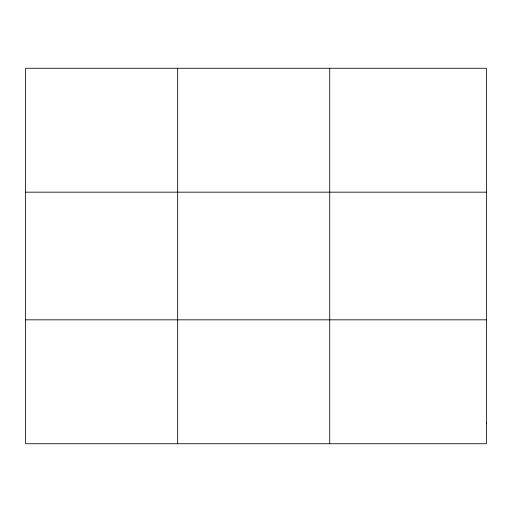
<?xml version="1.0" encoding="UTF-8"?>
<svg xmlns="http://www.w3.org/2000/svg" width="512" height="512" viewBox="0 0 512 512"><rect width="100%" height="100%" fill="white"/><g stroke="black" fill="none" stroke-linecap="round" stroke-linejoin="round"><path stroke-width="0.77" d="M177.664 443.731L177.664 68.269M329.728 443.731L329.728 68.269M25.6 192.173L486.4 192.173M25.6 319.827L486.4 319.827M486.4 423.078L486.4 443.731L25.6 443.731L25.6 68.269L486.4 68.269L486.4 423.078"/></g></svg>
